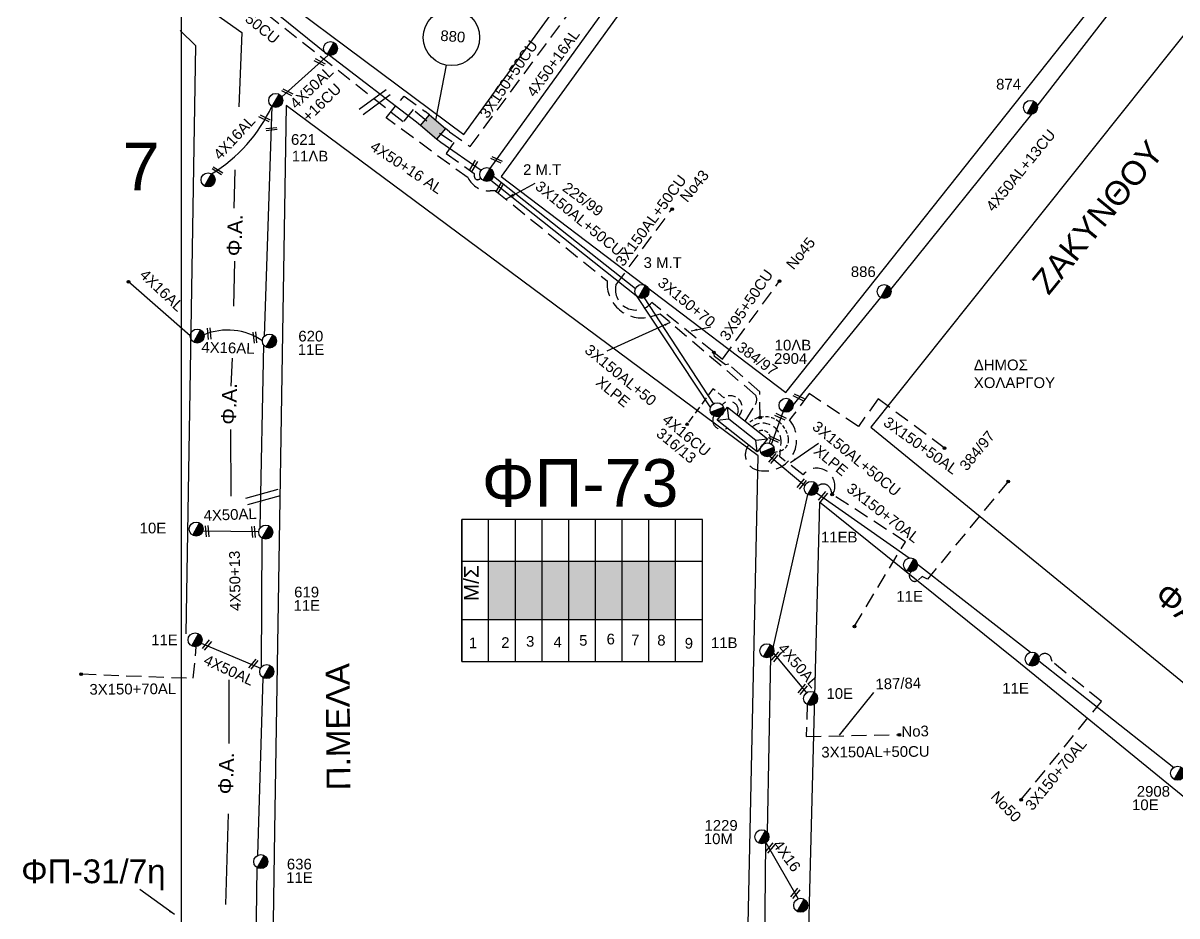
# Model space of a CAD drawing. Header units: millimetres. Extents: x 898 to 3196, y 765 to 1779.
# Drawn here: x 913.1 to 1107.4, y 1546 to 1696.4 of the extents above; entities that cross this region are included whole.
import ezdxf
from ezdxf.enums import TextEntityAlignment as Align

# ---------------------------------------------------------------- set-up
doc = ezdxf.new("R2010")
doc.units = ezdxf.units.MM
doc.linetypes.add('DASHED', pattern=[19.05, 12.7, -6.35])
for name, color, linetype in [('Link Box 4 Διευθύνσεων', 7, 'Continuous'), ('Ασφαλειοκιβώτια Χ.Τ 9 αναχωρήσεων', 7, 'Continuous'), ('Γέφυρες Εναερίου Δικτύου', 7, 'DASHED'), ('Γυμνά εναέρια ΧΤ (3Φ)   4x16AL', 7, 'Continuous'), ('Γυμνά εναέρια ΧΤ (3Φ)   4x50AL', 7, 'Continuous'), ('Γυμνά εναέρια ΧΤ και ΦΟΠ (3Φ)   4x50+16AL', 7, 'Continuous'), ('Εναέρια παροχή ΧΤ 4x16', 7, 'SYN_LINE'), ('Επιγραφές - Σχήματα', 7, 'Continuous'), ('Καλώδια  ΧΤ  4Χ16CU', 7, 'DASHED'), ('Καλώδια ΧΤ   3x150+50AL', 7, 'DASHED'), ('Καλώδια ΧΤ   3x150+50CU', 7, 'DASHED'), ('Καλώδια ΧΤ   3x150+70AL', 7, 'DASHED'), ('Καλώδια ΧΤ   3x150AL+50CU', 7, 'DASHED'), ('Καλώδια ΧΤ   3x150AL+50XLPE', 7, 'DASHED'), ('Καλώδια ΧΤ   3x95+50CU', 7, 'DASHED'), ('Καλώδια ΧΤ   4x50+13', 7, 'SYN_LINE'), ('Καλώδια ΧΤ   4x50AL+13CU', 7, 'SYN_LINE'), ('Καλώδια ΧΤ   4x50CU', 7, 'DASHED'), ('Μηχανική τομή', 7, 'Continuous'), ('Στύλος ΦΜ', 7, 'Continuous'), ('Στύλος ΦΜ @ 1', 7, 'Continuous'), ('Συνδέσεις', 7, 'Continuous'), ('Συνεστραμμένα ΧΤ   3x70+54.6+25AL', 7, 'SYN_LINE'), ('Τομή', 7, 'Continuous'), ('Υποσταθμός εναέριος 2 στύλων', 7, 'Continuous'), ('Υποσταθμός πόλεως', 7, 'Continuous'), ('Υπόβαθρο ΔΕΗ', 7, 'Continuous')]:
    doc.layers.add(name, color=color, linetype=linetype)
doc.styles.add('ar', font='arial.ttf')
doc.styles.get("Standard").update_dxf_attribs({"font": 'arial.ttf'})
doc.linetypes.add('SYN_LINE', pattern='A,0.5,-0.0001,["/\\/\\/\\/",Standard,S=0.1,R=0,X=0,Y=-0.05],-0.25', length=0.7501)
doc.dimstyles.new('ISO-25', dxfattribs={"dimtxt": 2.5, "dimasz": 2.5, "dimexe": 1.25, "dimexo": 0.625, "dimtad": 1, "dimtxsty": 'Standard', "dimcen": 2.5, "dimadec": 0, "dimazin": 0, "dimtfac": 1, "dimtmove": 0, "dimatfit": 3, "dimfxl": 1, "dimarcsym": 0})

# ---------------------------------------------------------------- blocks, each defined once
blk = doc.blocks.new('ΥΠΟΣΤΑΘΜΟΣ ΕΝΑΕΡΙΟΣ ΕΠΙ 2 ΣΤΥΛΩΝ')
at = {"layer": 'Υποσταθμός εναέριος 2 στύλων', "linetype": 'Continuous'}
for points in [[(-11.97, -2.11, 0.574793), (-8.45, -0.07, 0.268822), (-9.64, 1.98)], [(9.68, -2.15, 0.574793), (13.19, -0.1, 0.268822), (12.01, 1.95)]]:
    blk.add_hatch(color=256, dxfattribs=at).paths.add_polyline_path(points)
for p, q in [((-11.97, -2.11), (-9.64, 1.98)), ((9.68, -2.15), (12.01, 1.95))]:
    blk.add_line(p, q, dxfattribs=at)
for centre in [(-10.81, -0.07), (10.84, -0.1)]:
    blk.add_circle(centre, 2.36, dxfattribs=at)
at = {"layer": 'Υποσταθμός πόλεως', "linetype": 'Continuous', "ltscale": 40}
blk.add_lwpolyline([(-8.57, 2.82), (8.57, 2.82), (8.57, -2.82), (-8.57, -2.82)], close=True, dxfattribs=at)
for points in [[(-5.75, 0), (-8.57, 2.82)], [(-8.57, -2.82), (-5.75, 0)], [(-5.75, 0), (5.75, 0)], [(5.75, 0), (8.57, 2.82)], [(8.57, -2.82), (5.75, 0)]]:
    blk.add_lwpolyline(points, dxfattribs=at)
at = {"layer": 'Υποσταθμός εναέριος 2 στύλων', "ltscale": 40, "flags": 1}
for tag, p in [('ΜΕΤΑΣΧΗΜΑΤΙΣΜΟΣ', (14.09, 2.51)), ('ΙΣΧΥΣ', (14.07, -0.28)), ('ΑΡΙΘΜΟΣ', (14.19, -3))]:
    blk.add_attdef(tag, p, '', height=1.8, dxfattribs=at)
blk = doc.blocks.new('LINK BOX 4 ΑΝΑΧΩΡΗΣΕΩΝ')
at = {"layer": 'Link Box 4 Διευθύνσεων', "ltscale": 40}
blk.add_hatch(color=256, dxfattribs=at).paths.add_polyline_path([(-3.54, 0), (-3.54, -4.67), (3.54, -4.67), (3.54, 0)])
for p, q in [((-3.54, 0), (-5.33, 0)), ((5.33, 0), (3.54, 0)), ((-3.54, -4.67), (-5.33, -4.67)), ((5.33, -4.67), (3.54, -4.67))]:
    blk.add_line(p, q, dxfattribs=at)
blk.add_lwpolyline([(-3.54, -4.67), (-3.54, 0), (3.54, 0), (3.54, -4.67)], close=True, dxfattribs=at)
blk = doc.blocks.new('ΥΠΑΡΧΩΝ ΤΣΙΜΕΝΤΕΝΙΟΣ ΣΤΥΛΟΣ')
at = {"layer": 'Στύλος ΦΜ'}
blk.add_hatch(color=7, dxfattribs=at).paths.add_polyline_path([(-1.29, -2.28, 0.574793), (2.62, 0, 0.268822), (1.3, 2.27)])
at = {"layer": 'Στύλος ΦΜ', "color": 7}
blk.add_line((-1.29, -2.28), (1.3, 2.27), dxfattribs=at)
blk.add_circle((0, 0), 2.62, dxfattribs=at)
at = {"layer": 'Στύλος ΦΜ', "flags": 4}
for tag, p in [('ΑΡΙΘΜΟΣ', (-4.68, 8.05)), ('ΤΥΠΟΣ', (-4.91, 3.03))]:
    blk.add_attdef(tag, p, '', height=4, dxfattribs=at)
blk = doc.blocks.new('ΤΟΜΗ')
at = {"layer": 'Τομή', "ltscale": 40}
for p, q in [((-5.68, 0), (5.68, 0)), ((5.68, -2.33), (-5.68, -2.33))]:
    blk.add_line(p, q, dxfattribs=at)
blk = doc.blocks.new('A$C76D1674A')
at = {"layer": 'Τομή', "xscale": 0.5, "yscale": 0.5, "zscale": 0.5}
blk.add_blockref('ΤΟΜΗ', (2.84, 1.17), dxfattribs=at)
blk = doc.blocks.new('ΑΣΦΑΛΕΙΟΚΙΒΩΤΙΟ ΥΠΟΣΤΑΘΜΟΥ 9 ΑΝΑΧΩΡΗΣΕΩΝ')
at = {"layer": 'Ασφαλειοκιβώτια Χ.Τ 9 αναχωρήσεων', "ltscale": 40}
for p, q in [((-23.8, 40.36), (24.02, 40.36)), ((-9.72, 40.36), (-9.72, -40.64)), ((9.94, 40.36), (9.94, -40.64)), ((-23.8, 31.36), (24.02, 31.36)), ((-23.8, 22.36), (24.02, 22.36)), ((-23.8, 13.36), (24.02, 13.36)), ((-23.8, 4.36), (24.02, 4.36)), ((-23.8, -4.64), (24.02, -4.64)), ((-23.8, -13.64), (24.02, -13.64)), ((-23.8, -22.64), (24.02, -22.64)), ((-23.8, -31.64), (24.02, -31.64))]:
    blk.add_line(p, q, dxfattribs=at)
at = {"layer": 'Ασφαλειοκιβώτια Χ.Τ 9 αναχωρήσεων'}
blk.add_lwpolyline([(-23.8, -40.64), (24.02, -40.64), (24.02, 40.36), (-23.8, 40.36)], close=True, dxfattribs=at)
for s, p in [('1', (-19.38, 38.04)), ('2', (-19.28, 27.13)), ('3', (-18.87, 18.77)), ('4', (-19.1, 9.5)), ('5', (-18.53, 0.87)), ('6', (-18.1, -8.37)), ('7', (-18.36, -16.67)), ('8', (-18.48, -25.44)), ('9', (-19.51, -34.7))]:
    blk.add_text(s, height=3.6, rotation=270, dxfattribs=at).set_placement(p)
at = {"layer": 'Ασφαλειοκιβώτια Χ.Τ 9 αναχωρήσεων', "ltscale": 40}
for tag, height, p in [('ΟΝΟΜΑ', 5, (-0.16, 44.31)), ('ΚΕΙΜΕΝΟ 1', 2, (17.06, 35.59)), ('ΚΕΙΜΕΝΟ 2', 2, (17.06, 26.88)), ('ΚΕΙΜΕΝΟ 3', 2, (17.06, 17.69)), ('ΚΕΙΜΕΝΟ 4', 2, (17.06, 8.71)), ('ΚΕΙΜΕΝΟ 5', 2, (17.06, -0.13)), ('ΚΕΙΜΕΝΟ 6', 2, (17.06, -9.05)), ('ΚΕΙΜΕΝΟ 7', 2, (17.06, -18.13)), ('ΚΕΙΜΕΝΟ 8', 2, (17.06, -26.85)), ('ΚΕΙΜΕΝΟ 9', 2, (17.06, -35.99)), ('ΣΧ', 2, (-0.1, -42.64))]:
    blk.add_attdef(tag, text='', height=height, dxfattribs=at).set_placement(p, align=Align.MIDDLE_CENTER)
blk = doc.blocks.new('_ΣΥΝΔΕΣΗ')
at = {"layer": 'Συνδέσεις', "linetype": 'SYN_LINE', "ltscale": 40}
blk.add_hatch(color=256, dxfattribs=at).paths.add_polyline_path([(0.5, -0.01, 1), (-0.5, -0.01, 1)])
at = {"layer": 'Συνδέσεις'}
blk.add_circle((0, -0.01), 0.5, dxfattribs=at)
blk = doc.blocks.new('ΜΗΧΑΝΙΚΗ ΤΟΜΗ')
at = {"layer": 'Μηχανική τομή', "ltscale": 40}
for p, q in [((-1.89, 0.78), (1.89, 0.78)), ((1.89, 0), (-1.89, 0))]:
    blk.add_line(p, q, dxfattribs=at)

msp = doc.modelspace()

# ---------------------------------------------------------------- hatches: boundary and pattern name
at = {"layer": 'Τομή', "linetype": 'Continuous'}
for color, points in [(190, [(991.49, 1605.78), (991.49, 1595.95), (995.99, 1595.95), (995.99, 1605.78)]), (85, [(995.99, 1605.78), (995.99, 1595.95), (1000.49, 1595.95), (1000.49, 1605.78)]), (1, [(1000.49, 1605.78), (1000.49, 1595.95), (1004.99, 1595.95), (1004.99, 1605.78)]), (2, [(1004.99, 1605.78), (1004.99, 1595.95), (1009.49, 1595.95), (1009.49, 1605.78)]), (30, [(1009.49, 1605.78), (1009.49, 1595.95), (1013.99, 1595.95), (1013.99, 1605.78)]), (5, [(1013.99, 1605.78), (1013.99, 1595.95), (1018.49, 1595.95), (1018.49, 1605.78)]), (133, [(1018.49, 1605.78), (1018.49, 1595.95), (1022.99, 1595.95), (1022.99, 1605.78)])]:
    msp.add_hatch(color=color, dxfattribs=at).paths.add_polyline_path(points)

# ---------------------------------------------------------------- linework, layer by layer
at = {"layer": 'Γέφυρες Εναερίου Δικτύου', "color": 5, "ltscale": 0.2}
msp.add_lwpolyline([(983.19, 1677.85), (985.64, 1676.29), (984.35, 1674.47), (989.07, 1671.09), (989.07, 1670.61, 0.770359), (990.14, 1670.32, -0.582443)], format="xyb", dxfattribs=at)
at = {"layer": 'Γυμνά εναέρια ΧΤ (3Φ)   4x16AL', "color": 5, "linetype": 'SYN_LINE', "ltscale": 15}
msp.add_lwpolyline([(941.2, 1643.76), (930.79, 1652.88)], dxfattribs=at)
at = {"layer": 'Γυμνά εναέρια ΧΤ (3Φ)   4x16AL', "color": 5, "linetype": 'Continuous'}
for centre, radius, start, end in [((931.07, 1693.51), 26.36, 301.408, 335.0508), ((947.52, 1634.45), 10.26, 55.135, 112.8472)]:
    msp.add_arc(centre, radius, start, end, dxfattribs=at)
at = {"layer": 'Γυμνά εναέρια ΧΤ (3Φ)   4x50AL', "color": 30, "linetype": 'Continuous'}
for points in [[(943.34, 1610.87), (952.76, 1610.76)], [(943.07, 1591.96), (953.08, 1587.76)]]:
    msp.add_lwpolyline(points, dxfattribs=at)
at = {"layer": 'Γυμνά εναέρια ΧΤ (3Φ)   4x50AL', "color": 2, "linetype": 'Continuous'}
msp.add_lwpolyline([(1039.46, 1590.28), (1045.01, 1583.59)], dxfattribs=at)
at = {"layer": 'Γυμνά εναέρια ΧΤ και ΦΟΠ (3Φ)   4x50+16AL', "color": 190, "linetype": 'Continuous'}
msp.add_lwpolyline([(991.76, 1671.92), (1013.74, 1702.45)], dxfattribs=at)
at = {"layer": 'Γυμνά εναέρια ΧΤ και ΦΟΠ (3Φ)   4x50+16AL', "color": 5, "linetype": 'Continuous'}
msp.add_lwpolyline([(979.32, 1679.72), (964.68, 1690.96)], dxfattribs=at)
at = {"layer": 'Γυμνά εναέρια ΧΤ και ΦΟΠ (3Φ)   4x50+16AL', "color": 133, "linetype": 'DASHED', "ltscale": 0.2}
for points in [[(992.64, 1668.18), (991.72, 1668.15, -0.286247), (988.02, 1670.32), (974.2, 1680.45), (977.25, 1684.12), (980.82, 1681.51)], [(1020.4, 1647.39), (1018.73, 1646.95, -0.511089), (1011.45, 1652.97)]]:
    msp.add_lwpolyline(points, format="xyb", dxfattribs=at)
at = {"layer": 'Γυμνά εναέρια ΧΤ και ΦΟΠ (3Φ)   4x50+16AL', "color": 2, "linetype": 'Continuous'}
for points in [[(1038.88, 1623.45), (1044.75, 1618.52)], [(1039.43, 1591.18), (1045.24, 1617)], [(1038.47, 1560.07), (1039.05, 1589.74)], [(1037.77, 1518.52), (1038.19, 1558.4)]]:
    msp.add_lwpolyline(points, dxfattribs=at)
at = {"layer": 'Εναέρια παροχή ΧΤ 4x16', "color": 2, "ltscale": 10}
msp.add_lwpolyline([(1038.19, 1558.4), (1043.61, 1548.92)], dxfattribs=at)
at = {"layer": 'Επιγραφές - Σχήματα', "color": 85, "linetype": 'Continuous'}
for p, q in [((948.1, 1635.24), (948.34, 1639.96)), ((948.11, 1616.75), (948.03, 1627.96)), ((947.7, 1585.78), (947.7, 1575.09)), ((947.59, 1563.24), (947.17, 1547.94))]:
    msp.add_line(p, q, dxfattribs=at)
at = {"layer": 'Επιγραφές - Σχήματα'}
msp.add_lwpolyline([(939.73, 1767.32), (2955.99, 1767.32), (2955.99, 771.15), (939.73, 771.15)], close=True, dxfattribs=at)
at = {"layer": 'Επιγραφές - Σχήματα', "color": 85, "linetype": 'Continuous'}
for points in [[(936.39, 1704.44), (949.89, 1694.85)], [(949.89, 1694.85), (949.39, 1682.3)], [(948.75, 1671.7), (948.59, 1665.23)], [(948.69, 1656.32), (948.48, 1648.73)]]:
    msp.add_lwpolyline(points, dxfattribs=at)
at = {"layer": 'Επιγραφές - Σχήματα', "linetype": 'Continuous'}
msp.add_lwpolyline([(984.33, 1689.33), (982.56, 1680.06)], dxfattribs=at)
msp.add_circle((985.22, 1694), 4.75, dxfattribs=at)
at = {"layer": 'Καλώδια  ΧΤ  4Χ16CU', "ltscale": 0.1}
msp.add_lwpolyline([(1033.61, 1630.24, 0.909007), (1031.11, 1633.31), (1029.26, 1634.81), (1024.9, 1628.87)], format="xyb", dxfattribs=at)
at = {"layer": 'Καλώδια ΧΤ   3x150+50AL', "color": 1, "ltscale": 0.2}
msp.add_lwpolyline([(1068.25, 1624.86), (1057.1, 1633.11), (1053.79, 1628.48), (1045.48, 1634), (1042.19, 1629.57)], dxfattribs=at)
msp.add_lwpolyline([(1042.19, 1629.57, -0.771432), (1036.2, 1621.33, -0.481116), (1035.29, 1625.31)], format="xyb", dxfattribs=at)
at = {"layer": 'Καλώδια ΧΤ   3x150+50CU', "color": 133, "ltscale": 0.2}
msp.add_lwpolyline([(984.91, 1678.09), (988.38, 1675.61), (1009.9, 1704.7), (1016.29, 1714.7), (1017.91, 1714.74, 0.68016), (1020.48, 1721.71)], format="xyb", dxfattribs=at)
at = {"layer": 'Καλώδια ΧΤ   3x150+70AL', "color": 2, "ltscale": 0.2}
msp.add_lwpolyline([(1029.43, 1640.98), (1018.96, 1649.35)], dxfattribs=at)
at = {"layer": 'Καλώδια ΧΤ   3x150+70AL', "color": 2, "linetype": 'DASHED', "ltscale": 0.05}
msp.add_lwpolyline([(1039.52, 1624.09), (1040.64, 1624.38, 0.374254), (1042, 1626.34, 0.193926), (1040.46, 1629.21, 0.391639), (1035.24, 1628.94, 9.848675)], format="xyb", dxfattribs=at)
at = {"layer": 'Καλώδια ΧΤ   3x150+70AL', "color": 85, "ltscale": 0.2}
for points in [[(1079.02, 1619.22), (1065.43, 1602.77), (1064.52, 1603.18), (1063.9, 1602.62, -0.997679), (1062.65, 1604, -2.032727)], [(1061.71, 1609.05), (1049.34, 1617.06), (1049.11, 1617.83, 0.555917), (1046.93, 1618.41)], [(1081.2, 1565.62), (1094.71, 1582.16), (1086.4, 1588.86), (1086.26, 1589.4, 0.699667), (1084.18, 1589.59, 2.161135)]]:
    msp.add_lwpolyline(points, format="xyb", dxfattribs=at)
msp.add_lwpolyline([(1053.1, 1594.82), (1061.71, 1609.05)], dxfattribs=at)
at = {"layer": 'Καλώδια ΧΤ   3x150+70AL', "color": 30, "ltscale": 0.2}
msp.add_lwpolyline([(922.83, 1586.78), (941.74, 1586.07), (942.22, 1591.37)], dxfattribs=at)
at = {"layer": 'Καλώδια ΧΤ   3x150+70AL', "color": 2, "linetype": 'DASHED', "ltscale": 0.05}
msp.add_arc((1037.57, 1626.4), 1.39, 328.3993, 118.6232, dxfattribs=at)
at = {"layer": 'Καλώδια ΧΤ   3x150AL+50CU', "color": 133, "linetype": 'DASHED', "ltscale": 0.2}
msp.add_line((992.64, 1668.18), (1011.45, 1652.97), dxfattribs=at)
at = {"layer": 'Καλώδια ΧΤ   3x150AL+50CU', "color": 5, "linetype": 'Continuous', "ltscale": 0.2}
msp.add_lwpolyline([(964.45, 1690.98), (938.92, 1711.64)], dxfattribs=at)
at = {"layer": 'Καλώδια ΧΤ   3x150AL+50CU', "color": 2, "ltscale": 0.2}
for points in [[(981.05, 1679.87), (978.76, 1681.85), (977.08, 1679.75), (938.38, 1710.33)], [(1012.91, 1652.27), (1022.38, 1665.11)], [(1045.15, 1581.64), (1044.98, 1576.26), (1060.66, 1576.56)]]:
    msp.add_lwpolyline(points, dxfattribs=at)
msp.add_lwpolyline([(1018.96, 1649.35, -0.787819), (1012.91, 1652.27)], format="xyb", dxfattribs=at)
at = {"layer": 'Καλώδια ΧΤ   3x150AL+50CU', "color": 85, "ltscale": 0.1}
msp.add_lwpolyline([(1040.55, 1623.34), (1040.75, 1625.69, 0.644267), (1035.89, 1628.42)], format="xyb", dxfattribs=at)
at = {"layer": 'Καλώδια ΧΤ   3x150AL+50CU', "color": 85, "ltscale": 0.2}
msp.add_lwpolyline([(1049.34, 1617.06), (1049.67, 1617.5, 0.830498), (1044.47, 1620.33), (1040.55, 1623.34)], format="xyb", dxfattribs=at)
at = {"layer": 'Καλώδια ΧΤ   3x150AL+50XLPE', "color": 133, "linetype": 'DASHED', "ltscale": 0.2}
msp.add_lwpolyline([(1034.69, 1629.38), (1036.42, 1632.17, 0.272762), (1036.45, 1633.76), (1020.4, 1647.39)], format="xyb", dxfattribs=at)
at = {"layer": 'Καλώδια ΧΤ   3x95+50CU', "color": 2, "ltscale": 0.2}
msp.add_lwpolyline([(1037.23, 1630.03), (1037.16, 1634.31), (1031.94, 1638.97), (1031.36, 1638.85), (1029.52, 1640.23), (1029.43, 1640.98), (1030.88, 1639.81), (1040.49, 1652.99)], dxfattribs=at)
at = {"layer": 'Καλώδια ΧΤ   4x50+13', "color": 5, "linetype": 'Continuous'}
for points in [[(956.63, 1683.97), (964.44, 1691.02)], [(953.72, 1643.69), (955.03, 1682.36)], [(953.02, 1611.43), (953.59, 1642.2)]]:
    msp.add_lwpolyline(points, dxfattribs=at)
at = {"layer": 'Καλώδια ΧΤ   4x50+13', "color": 85, "linetype": 'Continuous'}
for points in [[(1046.73, 1617.28), (1062.35, 1606.33)], [(1063.72, 1605.28), (1082.74, 1590.43)], [(1084.18, 1589.02), (1106.91, 1571.05)]]:
    msp.add_lwpolyline(points, dxfattribs=at)
at = {"layer": 'Καλώδια ΧΤ   4x50+13', "color": 30, "linetype": 'Continuous'}
for points in [[(953.23, 1587.97), (953.35, 1609.66)], [(952.6, 1556.24), (953.52, 1586.15)], [(952.07, 1520.12), (952.51, 1554.14)]]:
    msp.add_lwpolyline(points, dxfattribs=at)
at = {"layer": 'Καλώδια ΧΤ   4x50AL+13CU', "color": 30, "linetype": 'Continuous'}
for points in [[(1083.91, 1682.44), (1101.07, 1704.67)], [(1059.24, 1651.53), (1082.98, 1681.05)], [(1042.76, 1632.08), (1057.53, 1650.18)], [(1039.11, 1625.51), (1041.09, 1630.95)]]:
    msp.add_lwpolyline(points, dxfattribs=at)
at = {"layer": 'Συνεστραμμένα ΧΤ   3x70+54.6+25AL', "color": 5, "ltscale": 20}
for points in [[(990.21, 1671.57), (983.41, 1676.3)], [(991.85, 1669.94), (1016.36, 1650.54)], [(1016.36, 1650.54), (1028.85, 1631.63)]]:
    msp.add_lwpolyline(points, dxfattribs=at)
at = {"layer": 'Συνεστραμμένα ΧΤ   3x70+54.6+25AL', "color": 190, "ltscale": 20}
for points in [[(1016.22, 1651.66), (992.3, 1670.56)], [(1029.39, 1632.31), (1017.76, 1650.13)]]:
    msp.add_lwpolyline(points, dxfattribs=at)
at = {"layer": 'Συνεστραμμένα ΧΤ   3x70+54.6+25AL', "color": 190, "linetype": 'DASHED', "ltscale": 0.2}
msp.add_arc((1032.03, 1631.17), 1.52, 331.2851, 142.0995, dxfattribs=at)
at = {"layer": 'Συνεστραμμένα ΧΤ   3x70+54.6+25AL', "color": 5, "linetype": 'DASHED', "ltscale": 0.2}
msp.add_arc((1030.82, 1629.53), 1.59, 152.8374, 302.1912, dxfattribs=at)
at = {"layer": 'Υπόβαθρο ΔΕΗ'}
for points in [[(1061.72, 1764.54), (993.6, 1670.55), (1041.54, 1634.21), (1089.66, 1694.83), (1138, 1755.56), (1122.85, 1765.62)], [(973.85, 1763.69), (939.53, 1713.31), (987.33, 1677.64), (1033.59, 1741.48), (1050.05, 1764.34)], [(1119.03, 1707.55), (1055.86, 1628.33), (1172.91, 1532.76), (1234.99, 1609.71), (1119.03, 1707.55)], [(939.55, 1695.15), (942.12, 1692.65), (940.48, 1593.52)], [(957.37, 1682.5), (955.41, 1560.37), (954.24, 1480.1), (1033.52, 1478.46), (1035.19, 1544.56), (1036.91, 1623.52), (957.37, 1682.5)], [(1047.21, 1615.74), (1043.68, 1478.48), (1127.7, 1476.91), (1163.53, 1521.3), (1080.48, 1588.98), (1047.21, 1615.74)]]:
    msp.add_lwpolyline(points, dxfattribs=at)

# ---------------------------------------------------------------- block references
at = {"layer": 'Link Box 4 Διευθύνσεων', "xscale": 0.5000000000000225, "yscale": 0.5000000000000225, "zscale": 0.5000000000000225, "rotation": 320.1239690374246}
msp.add_blockref('LINK BOX 4 ΑΝΑΧΩΡΗΣΕΩΝ', (982.86, 1679.8), dxfattribs=at)
at = {"layer": 'Ασφαλειοκιβώτια Χ.Τ 9 αναχωρήσεων', "xscale": 0.5, "yscale": 0.5, "zscale": 0.5, "rotation": 90}
msp.add_blockref('ΑΣΦΑΛΕΙΟΚΙΒΩΤΙΟ ΥΠΟΣΤΑΘΜΟΥ 9 ΑΝΑΧΩΡΗΣΕΩΝ', (1007.17, 1600.81), dxfattribs=at)
at = {"layer": 'Γυμνά εναέρια ΧΤ και ΦΟΠ (3Φ)   4x50+16AL', "color": 85, "linetype": 'Continuous', "lineweight": 50}
for p, rotation in [((970.35, 1680.94), 36.34024946264779), ((950.88, 1615.27), 15.56889376550752)]:
    msp.add_blockref('A$C76D1674A', p, dxfattribs=dict(at, rotation=rotation))
at = {"layer": 'Μηχανική τομή'}
for p, xscale, yscale, zscale, rotation in [((963.11, 1689.99), 0.5000000000001076, 0.5000000000001076, 0.5000000000001076, 153.1474449456724), ((957.64, 1684.91), 0.5000000000001076, 0.5000000000001076, 0.5000000000001076, 153.1474449456724), ((953.82, 1680.54), 0.5000000000001076, 0.5000000000001076, 0.5000000000001076, 153.1474449456724), ((954.89, 1678.74), 0.5000000000000269, 0.5000000000000269, 0.5000000000000269, 186.4461401799971), ((992.73, 1673.21), 0.4999999999999801, 0.4999999999999801, 0.4999999999999801, 334.7363671792884), ((945.9, 1671.68), 0.5000000000000544, 0.5000000000000544, 0.5000000000000544, 147.5826985559387), ((989.15, 1672.3), 0.4999999999999608, 0.4999999999999608, 0.4999999999999608, 60.25102283641273), ((993.52, 1668.56), 0.4999999999999608, 0.4999999999999608, 0.4999999999999608, 60.25102283641273), ((944.59, 1644.12), 0.5000000000001319, 0.5000000000001319, 0.5000000000001319, 95.15620948453157), ((952.32, 1643.47), 0.5000000000001319, 0.5000000000001319, 0.5000000000001319, 95.15620948453157), ((1043.62, 1633.21), 0.4999999999999801, 0.4999999999999801, 0.4999999999999801, 334.7363671792884), ((1040.56, 1629.94), 0.4999999999999801, 0.4999999999999801, 0.4999999999999801, 334.7363671792884), ((1039.48, 1626.15), 0.4999999999999801, 0.4999999999999801, 0.4999999999999801, 334.7363671792884), ((1039.59, 1622.95), 0.5000000000001128, 0.5000000000001128, 0.5000000000001128, 50.16004971257251), ((1044.39, 1618.66), 0.5000000000001128, 0.5000000000001128, 0.5000000000001128, 50.16004971257251), ((1047.96, 1616.52), 0.5000000000001128, 0.5000000000001128, 0.5000000000001128, 50.16004971257251), ((944.27, 1610.84), 0.5000000000001319, 0.5000000000001319, 0.5000000000001319, 95.15620948453157), ((952.07, 1610.72), 0.5000000000001319, 0.5000000000001319, 0.5000000000001319, 95.15620948453157), ((944.18, 1591.53), 0.5000000000001128, 0.5000000000001128, 0.5000000000001128, 50.16004971257251), ((1040.05, 1589.56), 0.5000000000001128, 0.5000000000001128, 0.5000000000001128, 50.16004971257251), ((952.02, 1588.3), 0.5000000000001128, 0.5000000000001128, 0.5000000000001128, 50.16004971257251), ((1044.54, 1584.07), 0.5000000000001128, 0.5000000000001128, 0.5000000000001128, 50.16004971257251), ((1039.09, 1557.35), 0.5000000000001128, 0.5000000000001128, 0.5000000000001128, 50.16004971257251), ((1043.28, 1549.71), 0.5000000000001128, 0.5000000000001128, 0.5000000000001128, 50.16004971257251)]:
    msp.add_blockref('ΜΗΧΑΝΙΚΗ ΤΟΜΗ', p, dxfattribs=dict(at, xscale=xscale, yscale=yscale, zscale=zscale, rotation=rotation))
at = {"layer": 'Στύλος ΦΜ @ 1', "ltscale": 40, "xscale": 0.4499999999998181, "yscale": 0.4499999999998181, "zscale": 0.4499999999998181}
for p in [(964.84, 1692.13), (944.22, 1669.99), (942.38, 1643.7), (954.1, 1587.18), (1044.05, 1547.82)]:
    msp.add_blockref('ΥΠΑΡΧΩΝ ΤΣΙΜΕΝΤΕΝΙΟΣ ΣΤΥΛΟΣ', p, dxfattribs=at)
at = {"layer": 'Στύλος ΦΜ @ 1', "ltscale": 40}
ref = msp.add_blockref('ΥΠΑΡΧΩΝ ΤΣΙΜΕΝΤΕΝΙΟΣ ΣΤΥΛΟΣ', (1082.76, 1682.21), dxfattribs=dict(at, xscale=0.4499999999998181, yscale=0.4499999999998181, zscale=0.4499999999998181))
ref.add_attrib('ΤΥΠΟΣ', '874', (1076.97, 1685.22), dxfattribs={"layer": 'Στύλος ΦΜ', "height": 1.8, "flags": 4})
ref = msp.add_blockref('ΥΠΑΡΧΩΝ ΤΣΙΜΕΝΤΕΝΙΟΣ ΣΤΥΛΟΣ', (955.61, 1683.38), dxfattribs=dict(at, xscale=0.4499999999998181, yscale=0.4499999999998181, zscale=0.4499999999998181))
ref.add_attrib('ΤΥΠΟΣ', '11ΛB', (958.32, 1673.1), dxfattribs={"layer": 'Στύλος ΦΜ', "height": 1.8, "flags": 4})
ref.add_attrib('ΑΡΙΘΜΟΣ', '621', (958.19, 1675.9), dxfattribs={"layer": 'Στύλος ΦΜ', "height": 1.8, "flags": 4})
ref = msp.add_blockref('ΥΠΑΡΧΩΝ ΤΣΙΜΕΝΤΕΝΙΟΣ ΣΤΥΛΟΣ', (991.17, 1670.9), dxfattribs=dict(at, xscale=0.4499999999998181, yscale=0.4499999999998181, zscale=0.4499999999998181))
ref.add_attrib('ΤΥΠΟΣ', '2 M.T', (997.29, 1670.83), dxfattribs={"layer": 'Στύλος ΦΜ', "height": 1.8, "flags": 4})
ref = msp.add_blockref('ΥΠΑΡΧΩΝ ΤΣΙΜΕΝΤΕΝΙΟΣ ΣΤΥΛΟΣ', (1017.32, 1651.22), dxfattribs=dict(at, xscale=0.4499999999998181, yscale=0.4499999999998181, zscale=0.4499999999998181))
ref.add_attrib('ΤΥΠΟΣ', '3 M.T', (1017.59, 1655.17), dxfattribs={"layer": 'Στύλος ΦΜ', "height": 1.8, "flags": 4})
ref = msp.add_blockref('ΥΠΑΡΧΩΝ ΤΣΙΜΕΝΤΕΝΙΟΣ ΣΤΥΛΟΣ', (1058.11, 1651.2), dxfattribs=dict(at, xscale=0.4499999999998181, yscale=0.4499999999998181, zscale=0.4499999999998181))
ref.add_attrib('ΤΥΠΟΣ', '886', (1052.5, 1653.64), dxfattribs={"layer": 'Στύλος ΦΜ', "height": 1.8, "flags": 4})
ref = msp.add_blockref('ΥΠΑΡΧΩΝ ΤΣΙΜΕΝΤΕΝΙΟΣ ΣΤΥΛΟΣ', (954.56, 1642.86), dxfattribs=dict(at, xscale=0.4499999999998181, yscale=0.4499999999998181, zscale=0.4499999999998181))
ref.add_attrib('ΤΥΠΟΣ', '11E', (959.33, 1640.52), dxfattribs={"layer": 'Στύλος ΦΜ', "height": 1.8, "flags": 4})
ref.add_attrib('ΑΡΙΘΜΟΣ', '620', (959.43, 1642.78), dxfattribs={"layer": 'Στύλος ΦΜ', "height": 1.8, "flags": 4})
ref = msp.add_blockref('ΥΠΑΡΧΩΝ ΤΣΙΜΕΝΤΕΝΙΟΣ ΣΤΥΛΟΣ', (1041.58, 1632.03), dxfattribs=dict(at, xscale=0.4499999999998181, yscale=0.4499999999998181, zscale=0.4499999999998181))
ref.add_attrib('ΤΥΠΟΣ', '2904', (1039.56, 1639.01), dxfattribs={"layer": 'Στύλος ΦΜ', "height": 1.8, "flags": 4})
ref.add_attrib('ΑΡΙΘΜΟΣ', '10ΛB', (1039.67, 1641.27), dxfattribs={"layer": 'Στύλος ΦΜ', "height": 1.8, "flags": 4})
ref = msp.add_blockref('ΥΠΑΡΧΩΝ ΤΣΙΜΕΝΤΕΝΙΟΣ ΣΤΥΛΟΣ', (1045.82, 1618.03), dxfattribs=dict(at, xscale=0.4499999999998181, yscale=0.4499999999998181, zscale=0.4499999999998181))
ref.add_attrib('ΤΥΠΟΣ', '11EB', (1047.47, 1608.93), dxfattribs={"layer": 'Στύλος ΦΜ', "height": 1.8, "flags": 4})
ref = msp.add_blockref('ΥΠΑΡΧΩΝ ΤΣΙΜΕΝΤΕΝΙΟΣ ΣΤΥΛΟΣ', (942.21, 1611.19), dxfattribs=dict(at, xscale=0.4499999999998181, yscale=0.4499999999998181, zscale=0.4499999999998181))
ref.add_attrib('ΤΥΠΟΣ', '10E', (932.7, 1610.46), dxfattribs={"layer": 'Στύλος ΦΜ', "height": 1.8, "flags": 4})
ref = msp.add_blockref('ΥΠΑΡΧΩΝ ΤΣΙΜΕΝΤΕΝΙΟΣ ΣΤΥΛΟΣ', (953.94, 1610.68), dxfattribs=dict(at, xscale=0.4499999999998181, yscale=0.4499999999998181, zscale=0.4499999999998181))
ref.add_attrib('ΤΥΠΟΣ', '11E', (958.62, 1597.42), dxfattribs={"layer": 'Στύλος ΦΜ', "height": 1.8, "flags": 4})
ref.add_attrib('ΑΡΙΘΜΟΣ', '619', (958.73, 1599.68), dxfattribs={"layer": 'Στύλος ΦΜ', "height": 1.8, "flags": 4})
ref = msp.add_blockref('ΥΠΑΡΧΩΝ ΤΣΙΜΕΝΤΕΝΙΟΣ ΣΤΥΛΟΣ', (1062.55, 1605.17), dxfattribs=dict(at, xscale=0.4499999999998181, yscale=0.4499999999998181, zscale=0.4499999999998181))
ref.add_attrib('ΤΥΠΟΣ', '11E', (1060.17, 1598.96), dxfattribs={"layer": 'Στύλος ΦΜ', "height": 1.8, "flags": 4})
ref = msp.add_blockref('ΥΠΑΡΧΩΝ ΤΣΙΜΕΝΤΕΝΙΟΣ ΣΤΥΛΟΣ', (942.04, 1592.53), dxfattribs=dict(at, xscale=0.4499999999998181, yscale=0.4499999999998181, zscale=0.4499999999998181))
ref.add_attrib('ΤΥΠΟΣ', '11E', (934.64, 1591.61), dxfattribs={"layer": 'Στύλος ΦΜ', "height": 1.8, "flags": 4})
ref = msp.add_blockref('ΥΠΑΡΧΩΝ ΤΣΙΜΕΝΤΕΝΙΟΣ ΣΤΥΛΟΣ', (1038.36, 1590.69), dxfattribs=dict(at, xscale=0.4499999999998181, yscale=0.4499999999998181, zscale=0.4499999999998181))
ref.add_attrib('ΤΥΠΟΣ', '11B', (1028.94, 1591.13), dxfattribs={"layer": 'Στύλος ΦΜ', "height": 1.8, "flags": 4})
ref = msp.add_blockref('ΥΠΑΡΧΩΝ ΤΣΙΜΕΝΤΕΝΙΟΣ ΣΤΥΛΟΣ', (1083.04, 1589.29), dxfattribs=dict(at, xscale=0.4499999999998181, yscale=0.4499999999998181, zscale=0.4499999999998181))
ref.add_attrib('ΤΥΠΟΣ', '11E', (1078.02, 1583.48), dxfattribs={"layer": 'Στύλος ΦΜ', "height": 1.8, "flags": 4})
ref = msp.add_blockref('ΥΠΑΡΧΩΝ ΤΣΙΜΕΝΤΕΝΙΟΣ ΣΤΥΛΟΣ', (1045.73, 1582.66), dxfattribs=dict(at, xscale=0.4499999999998181, yscale=0.4499999999998181, zscale=0.4499999999998181))
ref.add_attrib('ΤΥΠΟΣ', '10E', (1048.4, 1582.59), dxfattribs={"layer": 'Στύλος ΦΜ', "height": 1.8, "flags": 4})
ref = msp.add_blockref('ΥΠΑΡΧΩΝ ΤΣΙΜΕΝΤΕΝΙΟΣ ΣΤΥΛΟΣ', (1107.55, 1570.06), dxfattribs=dict(at, xscale=0.4499999999998181, yscale=0.4499999999998181, zscale=0.4499999999998181))
ref.add_attrib('ΤΥΠΟΣ', '10E', (1099.87, 1563.85), dxfattribs={"layer": 'Στύλος ΦΜ', "height": 1.8, "flags": 4})
ref.add_attrib('ΑΡΙΘΜΟΣ', '2908', (1100.67, 1566.11), dxfattribs={"layer": 'Στύλος ΦΜ', "height": 1.8, "flags": 4})
ref = msp.add_blockref('ΥΠΑΡΧΩΝ ΤΣΙΜΕΝΤΕΝΙΟΣ ΣΤΥΛΟΣ', (1037.52, 1559.37), dxfattribs=dict(at, xscale=0.4499999999998181, yscale=0.4499999999998181, zscale=0.4499999999998181))
ref.add_attrib('ΤΥΠΟΣ', '10M', (1027.74, 1558.12), dxfattribs={"layer": 'Στύλος ΦΜ', "height": 1.8, "flags": 4})
ref.add_attrib('ΑΡΙΘΜΟΣ', '1229', (1027.85, 1560.38), dxfattribs={"layer": 'Στύλος ΦΜ', "height": 1.8, "flags": 4})
ref = msp.add_blockref('ΥΠΑΡΧΩΝ ΤΣΙΜΕΝΤΕΝΙΟΣ ΣΤΥΛΟΣ', (953.1, 1555.17), dxfattribs=dict(at, xscale=0.4499999999998181, yscale=0.4499999999998181, zscale=0.4499999999998181))
ref.add_attrib('ΤΥΠΟΣ', '11E', (957.39, 1551.6), dxfattribs={"layer": 'Στύλος ΦΜ', "height": 1.8, "flags": 4})
ref.add_attrib('ΑΡΙΘΜΟΣ', '636', (957.5, 1553.86), dxfattribs={"layer": 'Στύλος ΦΜ', "height": 1.8, "flags": 4})
at = {"layer": 'Συνδέσεις', "xscale": 0.4500000000000455, "yscale": 0.4500000000000455, "zscale": 0.4500000000000455}
for p in [(1022.39, 1665.08), (930.8, 1652.85), (1040.5, 1652.96), (1029.44, 1640.95), (1024.91, 1628.84), (1037.24, 1630), (1068.26, 1624.83), (1079.03, 1619.19), (1049.34, 1617.03), (1053.11, 1594.79), (922.84, 1586.75), (1060.67, 1576.53), (1081.21, 1565.6)]:
    msp.add_blockref('_ΣΥΝΔΕΣΗ', p, dxfattribs=at)
at = {"layer": 'Υποσταθμός εναέριος 2 στύλων', "xscale": 0.50000000000014, "yscale": 0.50000000000014, "zscale": 0.50000000000014, "rotation": 321.5036747349599}
msp.add_blockref('ΥΠΟΣΤΑΘΜΟΣ ΕΝΑΕΡΙΟΣ ΕΠΙ 2 ΣΤΥΛΩΝ', (1034.22, 1627.95), dxfattribs=at)

# ---------------------------------------------------------------- texts
at = {"layer": 'Γυμνά εναέρια ΧΤ (3Φ)   4x16AL', "linetype": 'Continuous'}
for rotation, p in [(47.3862, (948.63, 1677.14)), (316.6997, (936.43, 1651.41)), (358.4532, (947.58, 1641.72))]:
    msp.add_text('4X16AL', height=1.8, rotation=rotation, dxfattribs=at).set_placement(p, align=Align.MIDDLE)
at = {"layer": 'Γυμνά εναέρια ΧΤ (3Φ)   4x50AL', "linetype": 'Continuous'}
for rotation, p in [(2.1768, (947.94, 1613.63)), (310.9125, (1043.68, 1588.21)), (335.2438, (947.75, 1587.44))]:
    msp.add_text('4X50AL', height=1.8, rotation=rotation, dxfattribs=at).set_placement(p, align=Align.MIDDLE)
at = {"layer": 'Γυμνά εναέρια ΧΤ και ΦΟΠ (3Φ)   4x50+16AL', "linetype": 'Continuous'}
msp.add_text('4X50+16AL', height=1.8, rotation=54.2225, dxfattribs=at).set_placement((1002.35, 1689.7), align=Align.MIDDLE)
at = {"layer": 'Εναέρια παροχή ΧΤ 4x16', "linetype": 'Continuous'}
msp.add_text('4X16', height=1.8, rotation=306.1819, dxfattribs=at).set_placement((1041.73, 1556.17), align=Align.MIDDLE)
at = {"layer": 'Επιγραφές - Σχήματα', "linetype": 'Continuous', "attachment_point": 1, "style": 'ar'}
for s, insert, char_height, width, rotation in [('880', (983.43, 1695.23), 1.8, 7.9922, 355.5477), ('4Χ50AL\\P+16CU', (957.82, 1683.11), 1.8, 16.9709, 43.9975), ('ΖΑΚΥΝΘΟΥ', (1082.71, 1652.96), 4, 25.2338, 50.764), ('Νο43', (1023.54, 1667.21), 1.8, 7.9922, 50.8594), ('225/99', (1004.85, 1669.77), 1.8, 7.9922, 323.1277), ('Νο45', (1041.45, 1655.87), 1.8, 7.9922, 50.8594), ('384/97', (1034.21, 1642.9), 1.8, 7.9922, 323.1277), ('316/13', (1020.71, 1628.39), 1.8, 7.9922, 320.5098), ('384/97', (1070.65, 1621.98), 1.8, 7.9922, 50.8594), ('Μ/Σ', (987.32, 1599.05), 2.5, 5.2072, 90), ('ΦΑΝΕΡΩΜΕΝΗΣ', (1105.82, 1602.57), 4, 25.2338, 320.5904), ('Π.ΜΕΛΑ', (964.21, 1567.16), 4, 25.2338, 90.494), ('187/84', (1056.62, 1585.97), 1.8, 7.9922, 1.6737), ('Νο3', (1061, 1577.97), 1.8, 7.9922, 1.6737), ('Νο50', (1077.25, 1567.25), 1.8, 7.9922, 313.4385)]:
    msp.add_mtext(s, dxfattribs=dict(at, insert=insert, char_height=char_height, width=width, rotation=rotation))
at = {"layer": 'Επιγραφές - Σχήματα', "linetype": 'Continuous', "width": 25.2338, "attachment_point": 1, "style": 'ar'}
for s, insert, char_height in [('7', (929.83, 1676.26), 8), ('ΦΠ-73', (990.32, 1622.97), 8), ('ΦΠ-31/7η', (912.74, 1555.54), 4)]:
    msp.add_mtext(s, dxfattribs=dict(at, insert=insert, char_height=char_height))
at = {"layer": 'Επιγραφές - Σχήματα', "color": 85, "linetype": 'Continuous', "char_height": 2.5, "width": 5.0748, "attachment_point": 1, "rotation": 88.0732, "style": 'ar'}
for insert in [(947.33, 1657.2), (946.39, 1628.81), (945.89, 1566.57)]:
    msp.add_mtext('Φ.A.', dxfattribs=dict(at, insert=insert))
at = {"layer": 'Επιγραφές - Σχήματα', "color": 1, "linetype": 'Continuous', "insert": (1073.22, 1639.74), "char_height": 1.8, "width": 21.4634, "attachment_point": 1, "style": 'ar'}
msp.add_mtext('ΔΗΜΟΣ ΧΟΛΑΡΓΟY', dxfattribs=at)
at = {"layer": 'Καλώδια  ΧΤ  4Χ16CU', "linetype": 'Continuous', "insert": (1021.73, 1630.72), "char_height": 1.8, "width": 7.9922, "attachment_point": 1, "rotation": 320.5098, "style": 'ar'}
msp.add_mtext('4X16CU', dxfattribs=at)
at = {"layer": 'Καλώδια ΧΤ   3x150+50AL', "linetype": 'Continuous'}
msp.add_text('3X150+50AL', height=1.8, rotation=324.4557, dxfattribs=at).set_placement((1064.29, 1625.27), align=Align.MIDDLE)
at = {"layer": 'Καλώδια ΧΤ   3x150+50CU', "linetype": 'Continuous'}
msp.add_text('3X150+50CU', height=1.8, rotation=55.614, dxfattribs=at).set_placement((994.85, 1686.96), align=Align.MIDDLE)
at = {"layer": 'Καλώδια ΧΤ   3x150+70AL', "linetype": 'Continuous'}
for rotation, p in [(322.2829, (1057.96, 1613.92)), (0.449, (931.54, 1584.25)), (50.7382, (1087.03, 1569.86))]:
    msp.add_text('3X150+70AL', height=1.8, rotation=rotation, dxfattribs=at).set_placement(p, align=Align.MIDDLE)
at = {"layer": 'Καλώδια ΧΤ   3x150+70AL', "linetype": 'Continuous', "insert": (1020.96, 1653.77), "char_height": 1.8, "width": 19.8823, "attachment_point": 1, "rotation": 320.6151, "style": 'ar'}
msp.add_mtext('3Χ150+70', dxfattribs=at)
at = {"layer": 'Καλώδια ΧΤ   3x150AL+50CU', "linetype": 'Continuous'}
for rotation, p in [(320.81, (948.79, 1699.24)), (53.7438, (1018.82, 1663.16)), (0.4654, (1056.65, 1573.68))]:
    msp.add_text('3X150AL+50CU', height=1.8, rotation=rotation, dxfattribs=at).set_placement(p, align=Align.MIDDLE)
at = {"layer": 'Καλώδια ΧΤ   3x150AL+50CU', "linetype": 'Continuous', "char_height": 1.8, "width": 19.8823, "attachment_point": 1, "rotation": 320.6151, "style": 'ar'}
for s, insert in [('3Χ150AL+50CU', (1000.31, 1670)), ('3Χ150AL+50CU\\P    XLPE', (1046.98, 1629.54))]:
    msp.add_mtext(s, dxfattribs=dict(at, insert=insert))
at = {"layer": 'Καλώδια ΧΤ   3x150AL+50XLPE', "linetype": 'Continuous', "insert": (1008.65, 1642.46), "char_height": 1.8, "width": 19.8823, "attachment_point": 1, "rotation": 320.6151, "style": 'ar'}
msp.add_mtext('3Χ150AL+50\\P       XLPE', dxfattribs=at)
at = {"layer": 'Καλώδια ΧΤ   3x95+50CU', "linetype": 'Continuous'}
msp.add_text('3X95+50CU', height=1.8, rotation=55.7907, dxfattribs=at).set_placement((1034.9, 1648.92), align=Align.MIDDLE)
at = {"layer": 'Καλώδια ΧΤ   4x50+13', "linetype": 'Continuous'}
msp.add_text('4X50+13', height=1.8, rotation=90.9102, dxfattribs=at).set_placement((948.74, 1602.47), align=Align.MIDDLE)
at = {"layer": 'Καλώδια ΧΤ   4x50AL+13CU', "linetype": 'Continuous'}
msp.add_text('4X50AL+13CU', height=1.8, rotation=50.8778, dxfattribs=at).set_placement((1081.11, 1671.61), align=Align.MIDDLE)
at = {"layer": 'Καλώδια ΧΤ   4x50CU', "linetype": 'Continuous'}
msp.add_text('4X50+16 AL', height=1.8, rotation=326.6232, dxfattribs=at).set_placement((977.66, 1672.1), align=Align.MIDDLE)

# ---------------------------------------------------------------- leaders
at = {"layer": 'Επιγραφές - Σχήματα', "ltscale": 40}
for points, override in [([(994.41, 1666.77), (999.33, 1669.47)], {"dimasz": 1.5, "dimtad": 0}), ([(1022.07, 1645.97), (1011.4, 1641.13)], {"dimasz": 1, "dimtad": 0}), ([(1025.61, 1644.56), (1028.9, 1645.23)], {"dimasz": 1, "dimtad": 0}), ([(1042.35, 1622.41), (1047.04, 1625.63)], {"dimasz": 1, "dimtad": 0}), ([(1050.59, 1576.5), (1056.36, 1583.65)], {"dimasz": 1, "dimtad": 0}), ([(938.55, 1546.25), (932.72, 1550.5)], {"dimasz": 1, "dimtad": 0})]:
    msp.add_leader(points, dimstyle='ISO-25', override=override, dxfattribs=at)

doc.saveas('drawing.dxf')
